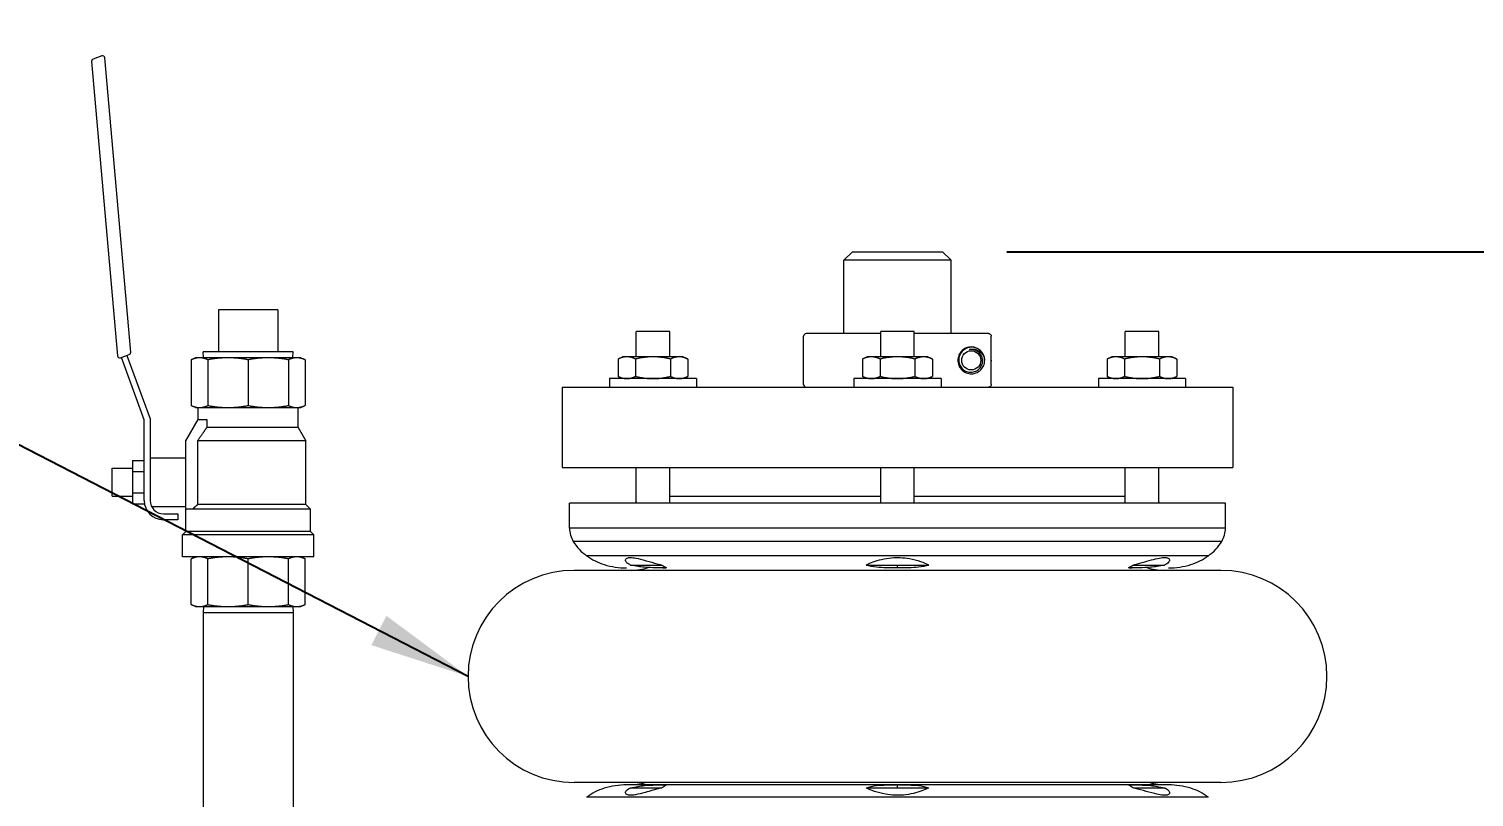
# Model space of a CAD drawing. Header units: inches. Extents: x 12 to 318, y 5 to 204.
# Drawn here: x 136.28 to 149.75, y 103.25 to 110.42 of the extents above; entities that cross this region are included whole.
import ezdxf

# ---------------------------------------------------------------- set-up
doc = ezdxf.new("R2010")
doc.units = ezdxf.units.IN
doc.header["$LTSCALE"] = 9.5
doc.header["$MEASUREMENT"] = 0
for name, color, linetype, lineweight in [('Dimension', 7, 'Continuous', 25), ('Symbol', 7, 'Continuous', 25), ('Symbol (ANSI)', 7, 'Continuous', 25), ('Visible', 7, 'Continuous', 18)]:
    doc.layers.add(name, color=color, linetype=linetype, lineweight=lineweight)
doc.styles.add('MEMCOR Medium', font='arial.ttf')
doc.styles.add('Standard D-E', font='arial.ttf')
doc.dimstyles.new('Default (ANSI)$7', dxfattribs={"dimscale": 9.5, "dimtxt": 0.15, "dimasz": 0.098425, "dimexe": 0.125, "dimexo": 0.0625, "dimgap": 0.031496, "dimtad": 0, "dimtih": 1, "dimtoh": 1, "dimdec": 4, "dimrnd": 1e-08, "dimzin": 3, "dimdsep": 46, "dimlunit": 5, "dimtxsty": 'MEMCOR Medium', "dimcen": 0.09, "dimdle": 0.393701, "dimclrd": 256, "dimclre": 256, "dimclrt": 256, "dimadec": 0, "dimazin": 1, "dimtfac": 0.8, "dimtofl": 0, "dimtmove": 0, "dimatfit": 3, "dimfxl": 1, "dimfrac": 1, "dimtolj": 1, "dimtzin": 4, "dimlwd": -1, "dimlwe": -1, "dimarcsym": 0})
doc.dimstyles.new('Default D-E$7', dxfattribs={"dimscale": 9.5, "dimtxt": 0.15, "dimasz": 0.098425, "dimexe": 0.125, "dimexo": 0.0625, "dimgap": 0.031496, "dimtad": 0, "dimtih": 1, "dimtoh": 1, "dimrnd": 1e-08, "dimzin": 4, "dimdsep": 46, "dimtxsty": 'Standard D-E', "dimcen": 0.09, "dimdle": 0.393701, "dimclrd": 256, "dimclre": 256, "dimclrt": 256, "dimadec": 0, "dimazin": 1, "dimtfac": 1, "dimtofl": 0, "dimtmove": 0, "dimatfit": 3, "dimfxl": 1, "dimtolj": 1, "dimtzin": 4, "dimlwd": -1, "dimlwe": -1, "dimarcsym": 0})
doc.dimstyles.new('in [mm] D-E NeptuneBenson', dxfattribs={"dimscale": 9.5, "dimtxt": 0.15, "dimasz": 0.098425, "dimexe": 0.125, "dimexo": 0.063, "dimgap": 0.031496, "dimtad": 0, "dimtih": 1, "dimtoh": 1, "dimdec": 4, "dimrnd": 1e-08, "dimzin": 3, "dimdsep": 46, "dimlunit": 5, "dimtxsty": 'Standard D-E', "dimcen": 0.09, "dimdle": 0.393701, "dimclrd": 256, "dimclre": 256, "dimclrt": 256, "dimadec": 1, "dimazin": 1, "dimtfac": 1, "dimtofl": 0, "dimtmove": 0, "dimatfit": 3, "dimfxl": 1, "dimfrac": 1, "dimtolj": 1, "dimtzin": 4, "dimlwd": -1, "dimlwe": -1, "dimarcsym": 0})

# ---------------------------------------------------------------- blocks, each defined once
blk = doc.blocks.new('*D27')
at = {"layer": 'Defpoints', "color": 0, "transparency": 16777216}
for p in [(144.797, 108.337), (183.91, 108.337), (159.202, 28.059)]:
    blk.add_point(p, dxfattribs=at)
at = {"layer": 'Dimension', "transparency": 16777216}
for p, q in [((145.396, 108.337), (185.098, 108.337)), ((183.91, 107.402), (183.91, 71.15)), ((183.91, 28.994), (183.91, 65.247)), ((159.801, 28.059), (185.098, 28.059))]:
    blk.add_line(p, q, dxfattribs=at)
for points in [[(183.754, 107.402), (184.066, 107.402), (183.91, 108.337)], [(183.754, 28.994), (184.066, 28.994), (183.91, 28.059)]]:
    blk.add_solid(points, dxfattribs=at)
at = {"layer": 'Dimension', "transparency": 16777216, "char_height": 1.425, "attachment_point": 5, "style": 'Standard D-E'}
for s, insert in [('\\A1; 80{\\H1x;\\S1#4;} in', (183.91, 69.938)), ('\\A1;[2039.1 mm]', (183.91, 66.986))]:
    blk.add_mtext(s, dxfattribs=dict(at, insert=insert))

msp = doc.modelspace()

# ---------------------------------------------------------------- linework, layer by layer
at = {"layer": 'Visible'}
for p, q in [((136.864444, 110.112514), (137.104733, 107.365998)), ((136.959986, 110.163758), (136.878103, 110.133955)), ((137.228217, 107.399441), (136.987928, 110.145957)), ((143.957257, 108.337365), (143.877257, 108.257365)), ((143.957257, 108.337365), (144.797257, 108.337365)), ((144.797257, 108.337365), (144.877257, 108.257365)), ((144.877257, 108.257365), (143.877257, 108.257365)), ((143.877257, 107.574365), (143.877257, 108.257365)), ((144.877257, 107.574365), (144.877257, 108.257365)), ((138.598989, 107.796286), (138.047808, 107.796286)), ((138.047808, 107.796286), (138.047808, 107.402585)), ((138.598989, 107.796286), (138.598989, 107.402585)), ((142.253695, 107.594365), (141.941195, 107.594365)), ((141.941195, 107.357365), (141.941195, 107.594365)), ((142.253695, 107.357365), (142.253695, 107.594365)), ((143.502257, 107.099365), (143.502257, 107.549365)), ((144.221007, 107.574365), (143.527257, 107.574365)), ((144.533507, 107.594365), (144.221007, 107.594365)), ((144.221007, 107.357365), (144.221007, 107.594365)), ((144.533507, 107.357365), (144.533507, 107.594365)), ((145.226851, 107.574365), (144.533507, 107.574365)), ((145.251863, 107.099365), (145.251863, 107.549365)), ((146.813319, 107.594365), (146.500819, 107.594365)), ((146.500819, 107.357365), (146.500819, 107.594365)), ((146.813319, 107.357365), (146.813319, 107.594365)), ((138.74205, 107.402585), (137.904747, 107.402585)), ((137.906438, 107.348475), (137.904747, 107.402585)), ((138.740359, 107.348475), (138.74205, 107.402585)), ((137.132674, 107.348197), (137.214558, 107.378)), ((137.354666, 106.769897), (137.142836, 107.351896)), ((137.193881, 107.370475), (137.408988, 106.779475)), ((137.833399, 107.348475), (137.793026, 107.329649)), ((137.793026, 107.329649), (137.793026, 106.903301)), ((137.870698, 107.348475), (137.833399, 107.348475)), ((138.135884, 107.348475), (137.870698, 107.348475)), ((137.948369, 107.329649), (137.948369, 106.903301)), ((138.510913, 107.348475), (138.135884, 107.348475)), ((138.323399, 107.329649), (138.323399, 106.903301)), ((138.7761, 107.348475), (138.510913, 107.348475)), ((138.698428, 107.329649), (138.698428, 106.903301)), ((138.813399, 107.348475), (138.7761, 107.348475)), ((138.813399, 107.348475), (138.853771, 107.329649)), ((138.853771, 107.329649), (138.853771, 106.903301)), ((141.815945, 107.357365), (141.772397, 107.337058)), ((141.772397, 107.337058), (141.772397, 107.174672)), ((141.853659, 107.357365), (141.815945, 107.357365)), ((142.097445, 107.357365), (141.853659, 107.357365)), ((141.934921, 107.337058), (141.934921, 107.174672)), ((142.341231, 107.357365), (142.097445, 107.357365)), ((142.259969, 107.337058), (142.259969, 107.174672)), ((142.378945, 107.357365), (142.341231, 107.357365)), ((142.378945, 107.357365), (142.422493, 107.337058)), ((142.422493, 107.337058), (142.422493, 107.174672)), ((144.095757, 107.357365), (144.052209, 107.337058)), ((144.052209, 107.337058), (144.052209, 107.174672)), ((144.133471, 107.357365), (144.095757, 107.357365)), ((144.377257, 107.357365), (144.133471, 107.357365)), ((144.214733, 107.337058), (144.214733, 107.174672)), ((144.621043, 107.357365), (144.377257, 107.357365)), ((144.539781, 107.337058), (144.539781, 107.174672)), ((144.658757, 107.357365), (144.621043, 107.357365)), ((144.658757, 107.357365), (144.702305, 107.337058)), ((144.702305, 107.337058), (144.702305, 107.174672)), ((146.375569, 107.357365), (146.33202, 107.337058)), ((146.33202, 107.337058), (146.33202, 107.174672)), ((146.413283, 107.357365), (146.375569, 107.357365)), ((146.657069, 107.357365), (146.413283, 107.357365)), ((146.494545, 107.337058), (146.494545, 107.174672)), ((146.900855, 107.357365), (146.657069, 107.357365)), ((146.819593, 107.337058), (146.819593, 107.174672)), ((146.938569, 107.357365), (146.900855, 107.357365)), ((146.938569, 107.357365), (146.982117, 107.337058)), ((146.982117, 107.337058), (146.982117, 107.174672)), ((142.503445, 107.154365), (141.691445, 107.154365)), ((141.691445, 107.154365), (141.691445, 107.074365)), ((141.815945, 107.154365), (141.772397, 107.174672)), ((142.378945, 107.154365), (142.422493, 107.174672)), ((142.503445, 107.154365), (142.503445, 107.074365)), ((144.783257, 107.154365), (143.971257, 107.154365)), ((143.971257, 107.154365), (143.971257, 107.074365)), ((144.095757, 107.154365), (144.052209, 107.174672)), ((144.658757, 107.154365), (144.702305, 107.174672)), ((144.783257, 107.154365), (144.783257, 107.074365)), ((147.063069, 107.154365), (146.251069, 107.154365)), ((146.251069, 107.154365), (146.251069, 107.074365)), ((146.375569, 107.154365), (146.33202, 107.174672)), ((146.938569, 107.154365), (146.982117, 107.174672)), ((147.063069, 107.154365), (147.063069, 107.074365)), ((141.252257, 107.074365), (147.502257, 107.074365)), ((141.252257, 107.074365), (141.252257, 106.324365)), ((147.502257, 107.074365), (147.502257, 106.324365)), ((137.833399, 106.884475), (137.793026, 106.903301)), ((137.833399, 106.884475), (137.870698, 106.884475)), ((137.857899, 106.774463), (137.857899, 106.884475)), ((137.870698, 106.884475), (138.135884, 106.884475)), ((138.135884, 106.884475), (138.510913, 106.884475)), ((138.510913, 106.884475), (138.7761, 106.884475)), ((138.7761, 106.884475), (138.813399, 106.884475)), ((138.788899, 106.698875), (138.788899, 106.884475)), ((138.813399, 106.884475), (138.853771, 106.903301)), ((137.354666, 106.017975), (137.354666, 106.769897)), ((137.408988, 106.779475), (137.408988, 106.188475)), ((137.741524, 106.572895), (137.857899, 106.774463)), ((137.857899, 106.774463), (137.937364, 106.774463)), ((137.937364, 106.774463), (137.937364, 106.698875)), ((138.788899, 106.698875), (137.937364, 106.698875)), ((138.788899, 106.698875), (138.861633, 106.572895)), ((137.741524, 105.935544), (137.741524, 106.572895)), ((137.852199, 106.572895), (137.852199, 105.979185)), ((138.861633, 106.572895), (137.852199, 106.572895)), ((138.861633, 105.979185), (138.861633, 106.572895)), ((137.055899, 106.057975), (137.055899, 106.318975)), ((137.055899, 106.318975), (137.246024, 106.318975)), ((137.246024, 106.389393), (137.354666, 106.389393)), ((137.246024, 106.389393), (137.246024, 106.288934)), ((137.408988, 106.414675), (137.741524, 106.414675)), ((141.252257, 106.324365), (147.502257, 106.324365)), ((141.941195, 105.991918), (141.941195, 106.324365)), ((142.253695, 105.991918), (142.253695, 106.324365)), ((144.221007, 105.991918), (144.221007, 106.324365)), ((144.533507, 105.991918), (144.533507, 106.324365)), ((146.500819, 105.991918), (146.500819, 106.324365)), ((146.813319, 105.991918), (146.813319, 106.324365)), ((137.246024, 106.288934), (137.354666, 106.288934)), ((137.246024, 106.288934), (137.246024, 106.088016)), ((137.408988, 106.188475), (137.408988, 106.017975)), ((137.055899, 106.057975), (137.246024, 106.057975)), ((137.246024, 106.088016), (137.354666, 106.088016)), ((137.246024, 106.088016), (137.246024, 105.987557)), ((144.221007, 106.053746), (142.253695, 106.053746)), ((146.500819, 106.053746), (144.533507, 106.053746)), ((137.246024, 105.987557), (137.357265, 105.987557)), ((137.422084, 105.962275), (137.741524, 105.962275)), ((137.802908, 105.935544), (137.741524, 105.935544)), ((137.741524, 105.729322), (137.741524, 105.935544)), ((138.905274, 105.935544), (137.802908, 105.935544)), ((138.861633, 105.979185), (137.852199, 105.979185)), ((138.861633, 105.979185), (138.905274, 105.935544)), ((138.905274, 105.729322), (138.905274, 105.935544)), ((147.436165, 105.991918), (141.318348, 105.991918)), ((141.318348, 105.76122), (141.318348, 105.991918)), ((147.436165, 105.76122), (147.436165, 105.991918)), ((137.533988, 105.892975), (137.666524, 105.892975)), ((137.666524, 105.838654), (137.533988, 105.838654)), ((137.666524, 105.892975), (137.666524, 105.838654)), ((137.741524, 105.729322), (137.710899, 105.698697)), ((138.935899, 105.698697), (137.710899, 105.698697)), ((137.710899, 105.492475), (137.710899, 105.698697)), ((138.905274, 105.729322), (137.741524, 105.729322)), ((138.905274, 105.729322), (138.935899, 105.698697)), ((138.935899, 105.492475), (138.935899, 105.698697)), ((147.436165, 105.76122), (141.318348, 105.76122)), ((147.399501, 105.634846), (141.355012, 105.634846)), ((147.275238, 105.502768), (141.479276, 105.502768)), ((138.935899, 105.492475), (137.710899, 105.492475)), ((137.833399, 105.492475), (137.793026, 105.473649)), ((137.793026, 105.047301), (137.793026, 105.473649)), ((137.948369, 105.047301), (137.948369, 105.473649)), ((138.323399, 105.047301), (138.323399, 105.473649)), ((138.698428, 105.047301), (138.698428, 105.473649)), ((138.813399, 105.492475), (138.853771, 105.473649)), ((138.853771, 105.047301), (138.853771, 105.473649)), ((147.391969, 105.366438), (141.362545, 105.366438)), ((141.889522, 105.416159), (142.181614, 105.416159)), ((144.085165, 105.416159), (144.377257, 105.416159)), ((144.377257, 105.389418), (144.377257, 105.416159)), ((144.377257, 105.416159), (144.669348, 105.416159)), ((146.5729, 105.416159), (146.864992, 105.416159)), ((137.833399, 105.028475), (137.793026, 105.047301)), ((137.833399, 105.028475), (137.870698, 105.028475)), ((137.870698, 105.028475), (138.135884, 105.028475)), ((137.906438, 105.028475), (137.904747, 104.974365)), ((137.904747, 104.974365), (138.74205, 104.974365)), ((137.904747, 104.974365), (137.904747, 102.073577)), ((138.135884, 105.028475), (138.510913, 105.028475)), ((138.510913, 105.028475), (138.7761, 105.028475)), ((138.740359, 105.028475), (138.74205, 104.974365)), ((138.74205, 104.974365), (138.74205, 102.073577)), ((138.7761, 105.028475), (138.813399, 105.028475)), ((138.813399, 105.028475), (138.853771, 105.047301)), ((147.391969, 103.388412), (141.362545, 103.388412)), ((146.903865, 103.365432), (141.850648, 103.365432)), ((144.377257, 103.338692), (144.377257, 103.365432)), ((147.275238, 103.252082), (141.479276, 103.252082)), ((141.889522, 103.338692), (142.181614, 103.338692)), ((144.085165, 103.338692), (144.377257, 103.338692)), ((144.377257, 103.338692), (144.669348, 103.338692)), ((146.5729, 103.338692), (146.864992, 103.338692))]:
    msp.add_line(p, q, dxfattribs=at)
msp.add_circle((145.064757, 107.324365), 0.089286, dxfattribs=at)
for centre, radius, start, end in [((136.885244, 110.114334), 0.02088, 110, 185), ((136.967127, 110.144137), 0.02088, 5, 110), ((143.527257, 107.549365), 0.025, 90, 180), ((137.207416, 107.397621), 0.02088, 290, 5), ((145.064757, 107.324365), 0.101803, 54.0524657, 99.0524657), ((137.125533, 107.367818), 0.02088, 185, 290), ((145.064757, 107.324365), 0.1875, 356.2857409, 3.7142591), ((143.527257, 107.099365), 0.025, 180, 270), ((137.533988, 106.017975), 0.179321, 180, 270), ((137.533988, 106.017975), 0.125, 180, 270), ((142.057017, 105.933514), 0.1375, 147.3883319, 154.8645187), ((146.697497, 105.933514), 0.1375, 25.1354813, 32.6116681), ((141.606861, 105.776418), 0.288913, 183.0153263, 209.3417204), ((141.733235, 105.866196), 0.443368, 211.4531967, 235.0546592), ((147.021279, 105.866196), 0.443368, 304.9453408, 328.5468033), ((147.147652, 105.776418), 0.288913, 330.6582796, 356.9846737), ((141.802173, 105.940973), 0.544322, 233.6149039, 253.0268519), ((146.952341, 105.940973), 0.544322, 286.9731481, 306.3850961), ((141.362545, 104.377425), 0.989013, 90, 270), ((141.850648, 106.099796), 0.710378, 253.0268519, 270), ((141.893772, 105.869551), 0.503113, 270, 288.5120047), ((146.860741, 105.869551), 0.503113, 251.4879953, 270), ((146.903865, 106.099796), 0.710378, 270, 286.9731481), ((147.391969, 104.377425), 0.989013, 270, 90), ((141.850648, 102.655054), 0.710378, 90, 106.9731481), ((141.893772, 102.885299), 0.503113, 72.6161322, 90), ((146.860741, 102.885299), 0.503113, 90, 107.3838678), ((146.903865, 102.655054), 0.710378, 73.0268519, 90), ((141.802173, 102.813877), 0.544322, 106.9731481, 126.3850961), ((146.952341, 102.813877), 0.544322, 53.6149039, 73.0268519)]:
    msp.add_arc(centre, radius, start, end, dxfattribs=at)
for centre, major_axis, start_param, end_param in [((142.18915, 106.099796), (0, -0.710378), 0, 0.053265879), ((146.565364, 106.099796), (0, -0.710378), 6.229919428, 6.283185307), ((142.18915, 102.655054), (0, 0.710378), 6.229919428, 6.283185307), ((146.565364, 102.655054), (0, 0.710378), 0, 0.053265879)]:
    msp.add_ellipse(centre, major_axis=major_axis, ratio=0.866025404, start_param=start_param, end_param=end_param, dxfattribs=at)
for points, knots in [([(145.226851, 107.574365), (145.229939, 107.574365), (145.233572, 107.573642), (145.239276, 107.57128), (145.242356, 107.569223), (145.246721, 107.564859), (145.248779, 107.561781), (145.251141, 107.55608), (145.251863, 107.55245), (145.251863, 107.549365)], [0.28219129732, 0.28219129732, 0.28219129732, 0.28219129732, 0.30571622521, 0.30571622521, 0.32923522445, 0.32923522445, 0.35274747466, 0.35274747466, 0.37625431476, 0.37625431476, 0.37625431476, 0.37625431476]), ([(145.064757, 107.199365), (145.050097, 107.199365), (145.033302, 107.20206), (145.000131, 107.215869), (144.983784, 107.227003), (144.961924, 107.252115), (144.953833, 107.264742), (144.942729, 107.293249), (144.939757, 107.309141), (144.939757, 107.339588), (144.942729, 107.35548), (144.953833, 107.383988), (144.961924, 107.396614), (144.983784, 107.421727), (145.000131, 107.43286), (145.033302, 107.446669), (145.050097, 107.449365), (145.083807, 107.449365), (145.102991, 107.444878), (145.137043, 107.428095), (145.151947, 107.415972), (145.171719, 107.390371), (145.180054, 107.375746), (145.18627, 107.3541), (145.187549, 107.348515), (145.189299, 107.33663), (145.189757, 107.330313), (145.189757, 107.324365), (145.189757, 107.318417), (145.189299, 107.312099), (145.187549, 107.300214), (145.18627, 107.294629), (145.180054, 107.272983), (145.171719, 107.258359), (145.151947, 107.232758), (145.137043, 107.220634), (145.102991, 107.203851), (145.083807, 107.199365), (145.064757, 107.199365)], [-1.906817823, -1.906817823, -1.906817823, -1.906817823, -1.726235222, -1.726235222, -1.545652621, -1.545652621, -1.429649102, -1.429649102, -1.313645583, -1.313645583, -1.197642064, -1.197642064, -1.081638545, -1.081638545, -0.901055944, -0.901055944, -0.720473343, -0.720473343, -0.485810092, -0.485810092, -0.251146841, -0.251146841, -0.090645497, -0.090645497, -0.045322749, -0.045322749, 0, 0, 0, 0.045322749, 0.045322749, 0.090645497, 0.090645497, 0.251146841, 0.251146841, 0.485810092, 0.485810092, 0.720473343, 0.720473343, 0.720473343, 0.720473343]), ([(145.153145, 107.412753), (145.141621, 107.423664), (145.130533, 107.430096), (145.11149, 107.439385), (145.099894, 107.443062), (145.073442, 107.447344), (145.056936, 107.447368), (145.024513, 107.439501), (145.010214, 107.432922), (144.985953, 107.415439), (144.974519, 107.404074), (144.957522, 107.376229), (144.95218, 107.361809), (144.947492, 107.333029), (144.947418, 107.317293), (144.954893, 107.286301), (144.961153, 107.272653), (144.977741, 107.249583), (144.988526, 107.238659), (145.014946, 107.222481), (145.028515, 107.217403), (145.0556, 107.212843), (145.070517, 107.21265), (145.099886, 107.219513), (145.112757, 107.225271), (145.134652, 107.240628), (145.145146, 107.250707), (145.16082, 107.275552), (145.165804, 107.288326), (145.1705, 107.313941), (145.17089, 107.328118), (145.164793, 107.356032), (145.159538, 107.368275), (145.145545, 107.388913), (145.136502, 107.398721), (145.12452, 107.40678)], [0.000001, 0.000001, 0.000001, 0.000001, 0.120976812, 0.120976812, 0.282051557, 0.282051557, 0.477684018, 0.477684018, 0.649389978, 0.649389978, 0.806947721, 0.806947721, 0.945007302, 0.945007302, 1.071183258, 1.071183258, 1.181556661, 1.181556661, 1.282008215, 1.282008215, 1.368760187, 1.368760187, 1.447977532, 1.447977532, 1.516360746, 1.516360746, 1.578859406, 1.578859406, 1.632656719, 1.632656719, 1.68195723, 1.68195723, 1.724319501, 1.724319501, 1.761952552, 1.761952552, 1.761952552, 1.761952552]), ([(145.048739, 107.4249), (145.053754, 107.426391), (145.062104, 107.428444), (145.081319, 107.429307), (145.089553, 107.428739), (145.110935, 107.424788), (145.123653, 107.419864), (145.14898, 107.404132), (145.159465, 107.393319), (145.173103, 107.374926), (145.178147, 107.365865), (145.18748, 107.34236), (145.189121, 107.330597), (145.189757, 107.324365)], [0, 0, 0, 0, 0.0402069588, 0.0402069588, 0.0702714457, 0.0702714457, 0.1196649689, 0.1196649689, 0.1790992335, 0.1790992335, 0.2279171362, 0.2279171362, 0.2986227088, 0.2986227088, 0.2986227088, 0.2986227088]), ([(145.251863, 107.099365), (145.251863, 107.09628), (145.251141, 107.092649), (145.248779, 107.086949), (145.246721, 107.08387), (145.242356, 107.079506), (145.239276, 107.077449), (145.233572, 107.075087), (145.229939, 107.074365), (145.226851, 107.074365)], [0, 0, 0, 0, 0.0235068401, 0.0235068401, 0.04701909031, 0.04701909031, 0.07053808955, 0.07053808955, 0.09406301744, 0.09406301744, 0.09406301744, 0.09406301744]), ([(141.880282, 105.420361), (141.868346, 105.42618), (141.859252, 105.43257), (141.845937, 105.445849), (141.842144, 105.452757), (141.840051, 105.468424), (141.845445, 105.47637), (141.866424, 105.484798), (141.879564, 105.486428), (141.913805, 105.484912), (141.934905, 105.481538), (141.989306, 105.469354), (142.024011, 105.459441), (142.09414, 105.439274), (142.129198, 105.429164), (142.164487, 105.420361)], [-1.751957248, -1.751957248, -1.751957248, -1.751957248, -1.569152472, -1.569152472, -1.371506474, -1.371506474, -1.074775693, -1.074775693, -0.838721318, -0.838721318, -0.590919966, -0.590919966, -0.277463852, -0.277463852, -0.000296534, -0.000296534, -0.000296534, -0.000296534]), ([(142.18915, 105.389418), (142.188629, 105.389418), (142.188102, 105.389418), (142.185783, 105.389418), (142.18393, 105.389418), (142.174746, 105.389419), (142.166577, 105.389419), (142.145818, 105.38949), (142.132814, 105.389583), (142.088631, 105.390421), (142.054164, 105.391878), (141.979574, 105.398939), (141.935891, 105.405241), (141.889522, 105.416159)], [-0.0079434248, -0.0079434248, -0.0079434248, -0.0079434248, 0, 0, 0.0265597837, 0.0265597837, 0.1269325247, 0.1269325247, 0.2580403137, 0.2580403137, 0.5438411075, 0.5438411075, 0.8658061775, 0.8658061775, 0.8658061775, 0.8658061775]), ([(142.181614, 105.416159), (142.196745, 105.405241), (142.208487, 105.398939), (142.221412, 105.391878), (142.224125, 105.390421), (142.218326, 105.389583), (142.215086, 105.38949), (142.20627, 105.389419), (142.201463, 105.389419), (142.194023, 105.389418), (142.192394, 105.389418), (142.190185, 105.389418), (142.189671, 105.389418), (142.18915, 105.389418)], [0, 0, 0, 0, 0.369847559, 0.369847559, 0.698152508, 0.698152508, 0.848758584, 0.848758584, 0.964058711, 0.964058711, 0.994568452, 0.994568452, 1.00369322, 1.00369322, 1.00369322, 1.00369322]), ([(144.377257, 105.389418), (144.376214, 105.389418), (144.375173, 105.389418), (144.370646, 105.389418), (144.367164, 105.389418), (144.35054, 105.389419), (144.337564, 105.389419), (144.307988, 105.38949), (144.291745, 105.389583), (144.241764, 105.390421), (144.210009, 105.391878), (144.148344, 105.398939), (144.116404, 105.405241), (144.085165, 105.416159)], [-0.0079434248, -0.0079434248, -0.0079434248, -0.0079434248, 0, 0, 0.0265597821, 0.0265597821, 0.1269325218, 0.1269325218, 0.2580403084, 0.2580403084, 0.5438410935, 0.5438410935, 0.8658061665, 0.8658061665, 0.8658061665, 0.8658061665]), ([(144.093052, 105.420361), (144.108264, 105.428133), (144.12836, 105.436924), (144.174651, 105.453738), (144.200888, 105.461804), (144.258407, 105.4753), (144.28977, 105.480602), (144.348567, 105.485759), (144.375286, 105.486429), (144.431332, 105.48422), (144.46016, 105.480988), (144.525976, 105.46944), (144.561453, 105.459725), (144.619966, 105.439608), (144.643947, 105.429309), (144.661461, 105.420361)], [-1.7515344, -1.7515344, -1.7515344, -1.7515344, -1.507264199, -1.507264199, -1.265612948, -1.265612948, -1.016038721, -1.016038721, -0.813659189, -0.813659189, -0.590671631, -0.590671631, -0.282031987, -0.282031987, -0.000296534, -0.000296534, -0.000296534, -0.000296534]), ([(144.669348, 105.416159), (144.63811, 105.405241), (144.60617, 105.398939), (144.544505, 105.391878), (144.51275, 105.390421), (144.462768, 105.389583), (144.446525, 105.38949), (144.41695, 105.389419), (144.403974, 105.389419), (144.387349, 105.389418), (144.383868, 105.389418), (144.37934, 105.389418), (144.378299, 105.389418), (144.377257, 105.389418)], [0, 0, 0, 0, 0.369847559, 0.369847559, 0.698152508, 0.698152508, 0.848758584, 0.848758584, 0.964058711, 0.964058711, 0.994568453, 0.994568453, 1.00369322, 1.00369322, 1.00369322, 1.00369322]), ([(146.565364, 105.389418), (146.564843, 105.389418), (146.564328, 105.389418), (146.562119, 105.389418), (146.560491, 105.389418), (146.55305, 105.389419), (146.548243, 105.389419), (146.539427, 105.38949), (146.536188, 105.389583), (146.530389, 105.390421), (146.533102, 105.391878), (146.546027, 105.398939), (146.557769, 105.405241), (146.5729, 105.416159)], [-0.0079434248, -0.0079434248, -0.0079434248, -0.0079434248, 0, 0, 0.0265597837, 0.0265597837, 0.1269325245, 0.1269325245, 0.2580403133, 0.2580403133, 0.5438411067, 0.5438411067, 0.8658061763, 0.8658061763, 0.8658061763, 0.8658061763]), ([(146.864992, 105.416159), (146.818622, 105.405241), (146.77494, 105.398939), (146.70035, 105.391878), (146.665882, 105.390421), (146.621699, 105.389583), (146.608696, 105.38949), (146.587936, 105.389419), (146.579767, 105.389419), (146.570584, 105.389418), (146.56873, 105.389418), (146.566412, 105.389418), (146.565885, 105.389418), (146.565364, 105.389418)], [0, 0, 0, 0, 0.369847565, 0.369847565, 0.698152511, 0.698152511, 0.848758587, 0.848758587, 0.964058713, 0.964058713, 0.994568454, 0.994568454, 1.003693221, 1.003693221, 1.003693221, 1.003693221]), ([(146.590027, 105.420361), (146.621182, 105.428133), (146.652157, 105.436924), (146.710707, 105.453738), (146.738465, 105.461804), (146.790289, 105.4753), (146.814159, 105.480602), (146.851464, 105.485759), (146.865812, 105.486429), (146.89049, 105.48422), (146.900046, 105.480988), (146.914324, 105.46944), (146.915691, 105.459725), (146.904238, 105.439608), (146.892588, 105.429309), (146.874231, 105.420361)], [-1.7515344, -1.7515344, -1.7515344, -1.7515344, -1.507264199, -1.507264199, -1.265612948, -1.265612948, -1.016038721, -1.016038721, -0.813659189, -0.813659189, -0.590671631, -0.590671631, -0.282031987, -0.282031987, -0.000296534, -0.000296534, -0.000296534, -0.000296534]), ([(141.889522, 103.338692), (141.935891, 103.349609), (141.979573, 103.355912), (142.054164, 103.362972), (142.088631, 103.36443), (142.132814, 103.365268), (142.145818, 103.365361), (142.166577, 103.365431), (142.174746, 103.365431), (142.18393, 103.365432), (142.185783, 103.365432), (142.188102, 103.365432), (142.188629, 103.365432), (142.18915, 103.365432)], [0, 0, 0, 0, 0.369847229, 0.369847229, 0.698152371, 0.698152371, 0.848758466, 0.848758466, 0.964058719, 0.964058719, 0.994569246, 0.994569246, 1.003693435, 1.003693435, 1.003693435, 1.003693435]), ([(142.18915, 103.365432), (142.189671, 103.365432), (142.190185, 103.365432), (142.192394, 103.365432), (142.194023, 103.365432), (142.201463, 103.365431), (142.20627, 103.365431), (142.215086, 103.365361), (142.218326, 103.365268), (142.224125, 103.36443), (142.221412, 103.362972), (142.208487, 103.355912), (142.196745, 103.349609), (142.181614, 103.338692)], [-0.007942405, -0.007942405, -0.007942405, -0.007942405, 0, 0, 0.0265587399, 0.0265587399, 0.1269250639, 0.1269250639, 0.2580243439, 0.2580243439, 0.5438067201, 0.5438067201, 0.865750566, 0.865750566, 0.865750566, 0.865750566]), ([(144.085165, 103.338692), (144.116404, 103.349609), (144.148343, 103.355912), (144.210009, 103.362972), (144.241763, 103.36443), (144.291745, 103.365268), (144.307988, 103.365361), (144.337564, 103.365431), (144.35054, 103.365431), (144.367164, 103.365432), (144.370646, 103.365432), (144.375173, 103.365432), (144.376215, 103.365432), (144.377257, 103.365432)], [0, 0, 0, 0, 0.369847225, 0.369847225, 0.698152369, 0.698152369, 0.848758464, 0.848758464, 0.964058717, 0.964058717, 0.994569245, 0.994569245, 1.003693434, 1.003693434, 1.003693434, 1.003693434]), ([(144.377257, 103.365432), (144.378299, 103.365432), (144.379341, 103.365432), (144.383868, 103.365432), (144.387349, 103.365432), (144.403974, 103.365431), (144.41695, 103.365431), (144.446525, 103.365361), (144.462768, 103.365268), (144.51275, 103.36443), (144.544505, 103.362972), (144.60617, 103.355912), (144.63811, 103.349609), (144.669348, 103.338692)], [-0.007942405, -0.007942405, -0.007942405, -0.007942405, 0, 0, 0.0265587398, 0.0265587398, 0.1269250631, 0.1269250631, 0.2580243421, 0.2580243421, 0.5438067163, 0.5438067163, 0.8657505599, 0.8657505599, 0.8657505599, 0.8657505599]), ([(146.5729, 103.338692), (146.557769, 103.349609), (146.546027, 103.355912), (146.533102, 103.362972), (146.530389, 103.36443), (146.536188, 103.365268), (146.539427, 103.365361), (146.548243, 103.365431), (146.55305, 103.365431), (146.560491, 103.365432), (146.562119, 103.365432), (146.564328, 103.365432), (146.564843, 103.365432), (146.565364, 103.365432)], [0, 0, 0, 0, 0.369847229, 0.369847229, 0.698152371, 0.698152371, 0.848758466, 0.848758466, 0.964058719, 0.964058719, 0.994569246, 0.994569246, 1.003693435, 1.003693435, 1.003693435, 1.003693435]), ([(146.565364, 103.365432), (146.565885, 103.365432), (146.566412, 103.365432), (146.56873, 103.365432), (146.570584, 103.365432), (146.579767, 103.365431), (146.587936, 103.365431), (146.608696, 103.365361), (146.621699, 103.365268), (146.665882, 103.36443), (146.70035, 103.362972), (146.77494, 103.355912), (146.818622, 103.349609), (146.864992, 103.338692)], [-0.007942405, -0.007942405, -0.007942405, -0.007942405, 0, 0, 0.0265587405, 0.0265587405, 0.126925064, 0.126925064, 0.2580243437, 0.2580243437, 0.5438067207, 0.5438067207, 0.8657505618, 0.8657505618, 0.8657505618, 0.8657505618]), ([(142.164487, 103.334489), (142.141162, 103.328671), (142.117937, 103.32228), (142.071083, 103.309002), (142.047487, 103.302094), (141.991719, 103.286426), (141.961052, 103.278481), (141.913804, 103.270052), (141.895877, 103.268422), (141.866218, 103.269938), (141.855159, 103.273312), (141.840067, 103.285496), (141.838778, 103.295409), (141.850656, 103.315576), (141.862223, 103.325686), (141.880282, 103.334489)], [-1.751957248, -1.751957248, -1.751957248, -1.751957248, -1.569152472, -1.569152472, -1.371506474, -1.371506474, -1.074775693, -1.074775693, -0.838721318, -0.838721318, -0.590919966, -0.590919966, -0.277463852, -0.277463852, -0.000296534, -0.000296534, -0.000296534, -0.000296534]), ([(144.661461, 103.334489), (144.64625, 103.326717), (144.626154, 103.317926), (144.579863, 103.301112), (144.553626, 103.293046), (144.496106, 103.279551), (144.464743, 103.274248), (144.405947, 103.269091), (144.379227, 103.268421), (144.323182, 103.270631), (144.294354, 103.273862), (144.228538, 103.28541), (144.19306, 103.295125), (144.134548, 103.315242), (144.110566, 103.325541), (144.093052, 103.334489)], [-1.751534401, -1.751534401, -1.751534401, -1.751534401, -1.507264199, -1.507264199, -1.265612948, -1.265612948, -1.016038721, -1.016038721, -0.813659189, -0.813659189, -0.590671631, -0.590671631, -0.282031987, -0.282031987, -0.000296534, -0.000296534, -0.000296534, -0.000296534]), ([(146.874231, 103.334489), (146.890175, 103.326717), (146.901054, 103.317926), (146.913313, 103.301112), (146.914834, 103.293046), (146.909138, 103.279551), (146.901645, 103.274248), (146.880154, 103.269091), (146.867782, 103.268421), (146.836415, 103.270631), (146.817144, 103.273862), (146.765606, 103.28541), (146.731495, 103.295125), (146.661529, 103.315242), (146.625898, 103.325541), (146.590027, 103.334489)], [-1.751534401, -1.751534401, -1.751534401, -1.751534401, -1.507264199, -1.507264199, -1.265612948, -1.265612948, -1.016038721, -1.016038721, -0.813659189, -0.813659189, -0.590671631, -0.590671631, -0.282031987, -0.282031987, -0.000296534, -0.000296534, -0.000296534, -0.000296534])]:
    msp.add_open_spline(points, degree=3, knots=knots, dxfattribs=at)
for points, weights in [([(137.870698, 107.348475), (137.833399, 107.348475), (137.793026, 107.329649)], [1, 1.0562990584, 1.07162109099]), ([(137.948369, 107.329649), (137.907997, 107.348475), (137.870698, 107.348475)], [1.07162109099, 1.0562990584, 1]), ([(138.135884, 107.348475), (138.045836, 107.348475), (137.948369, 107.329649)], [1, 1.0562990584, 1.07162109099]), ([(138.323399, 107.329649), (138.225931, 107.348475), (138.135884, 107.348475)], [1.07162109099, 1.0562990584, 1]), ([(138.510913, 107.348475), (138.420866, 107.348475), (138.323399, 107.329649)], [1, 1.0562990584, 1.07162109099]), ([(138.698428, 107.329649), (138.600961, 107.348475), (138.510913, 107.348475)], [1.07162109099, 1.0562990584, 1]), ([(138.7761, 107.348475), (138.7388, 107.348475), (138.698428, 107.329649)], [1, 1.0562990584, 1.07162109099]), ([(138.853771, 107.329649), (138.813399, 107.348475), (138.7761, 107.348475)], [1.07162109099, 1.0562990584, 1]), ([(141.853659, 107.357365), (141.815945, 107.357365), (141.772397, 107.337058)], [1, 1.0379548493, 1]), ([(141.934921, 107.337058), (141.891373, 107.357365), (141.853659, 107.357365)], [1, 1.0379548493, 1]), ([(142.097445, 107.357365), (142.022017, 107.357365), (141.934921, 107.337058)], [1, 1.0379548493, 1]), ([(142.259969, 107.337058), (142.172873, 107.357365), (142.097445, 107.357365)], [1, 1.0379548493, 1]), ([(142.341231, 107.357365), (142.303517, 107.357365), (142.259969, 107.337058)], [1, 1.0379548493, 1]), ([(142.422493, 107.337058), (142.378945, 107.357365), (142.341231, 107.357365)], [1, 1.0379548493, 1]), ([(144.133471, 107.357365), (144.095757, 107.357365), (144.052209, 107.337058)], [1, 1.0379548493, 1]), ([(144.214733, 107.337058), (144.171185, 107.357365), (144.133471, 107.357365)], [1, 1.0379548493, 1]), ([(144.377257, 107.357365), (144.301829, 107.357365), (144.214733, 107.337058)], [1, 1.0379548493, 1]), ([(144.539781, 107.337058), (144.452685, 107.357365), (144.377257, 107.357365)], [1, 1.0379548493, 1]), ([(144.621043, 107.357365), (144.583329, 107.357365), (144.539781, 107.337058)], [1, 1.0379548493, 1]), ([(144.702305, 107.337058), (144.658757, 107.357365), (144.621043, 107.357365)], [1, 1.0379548493, 1]), ([(146.413283, 107.357365), (146.375569, 107.357365), (146.33202, 107.337058)], [1, 1.0379548493, 1]), ([(146.494545, 107.337058), (146.450996, 107.357365), (146.413283, 107.357365)], [1, 1.0379548493, 1]), ([(146.657069, 107.357365), (146.581641, 107.357365), (146.494545, 107.337058)], [1, 1.0379548493, 1]), ([(146.819593, 107.337058), (146.732496, 107.357365), (146.657069, 107.357365)], [1, 1.0379548493, 1]), ([(146.900855, 107.357365), (146.863141, 107.357365), (146.819593, 107.337058)], [1, 1.0379548493, 1]), ([(146.982117, 107.337058), (146.938569, 107.357365), (146.900855, 107.357365)], [1, 1.0379548493, 1]), ([(141.772397, 107.174672), (141.815945, 107.154365), (141.853659, 107.154365)], [1, 1.0379548493, 1]), ([(141.853659, 107.154365), (141.891373, 107.154365), (141.934921, 107.174672)], [1, 1.0379548493, 1]), ([(141.934921, 107.174672), (142.022017, 107.154365), (142.097445, 107.154365)], [1, 1.0379548493, 1]), ([(142.097445, 107.154365), (142.172873, 107.154365), (142.259969, 107.174672)], [1, 1.0379548493, 1]), ([(142.259969, 107.174672), (142.303517, 107.154365), (142.341231, 107.154365)], [1, 1.0379548493, 1]), ([(142.341231, 107.154365), (142.378945, 107.154365), (142.422493, 107.174672)], [1, 1.0379548493, 1]), ([(144.052209, 107.174672), (144.095757, 107.154365), (144.133471, 107.154365)], [1, 1.0379548493, 1]), ([(144.133471, 107.154365), (144.171185, 107.154365), (144.214733, 107.174672)], [1, 1.0379548493, 1]), ([(144.214733, 107.174672), (144.301829, 107.154365), (144.377257, 107.154365)], [1, 1.0379548493, 1]), ([(144.377257, 107.154365), (144.452685, 107.154365), (144.539781, 107.174672)], [1, 1.0379548493, 1]), ([(144.539781, 107.174672), (144.583329, 107.154365), (144.621043, 107.154365)], [1, 1.0379548493, 1]), ([(144.621043, 107.154365), (144.658757, 107.154365), (144.702305, 107.174672)], [1, 1.0379548493, 1]), ([(146.33202, 107.174672), (146.375569, 107.154365), (146.413283, 107.154365)], [1, 1.0379548493, 1]), ([(146.413283, 107.154365), (146.450996, 107.154365), (146.494545, 107.174672)], [1, 1.0379548493, 1]), ([(146.494545, 107.174672), (146.581641, 107.154365), (146.657069, 107.154365)], [1, 1.0379548493, 1]), ([(146.657069, 107.154365), (146.732496, 107.154365), (146.819593, 107.174672)], [1, 1.0379548493, 1]), ([(146.819593, 107.174672), (146.863141, 107.154365), (146.900855, 107.154365)], [1, 1.0379548493, 1]), ([(146.900855, 107.154365), (146.938569, 107.154365), (146.982117, 107.174672)], [1, 1.0379548493, 1]), ([(137.793026, 106.903301), (137.833399, 106.884475), (137.870698, 106.884475)], [1.07162109099, 1.0562990584, 1]), ([(137.870698, 106.884475), (137.907997, 106.884475), (137.948369, 106.903301)], [1, 1.0562990584, 1.07162109099]), ([(137.948369, 106.903301), (138.045836, 106.884475), (138.135884, 106.884475)], [1.07162109099, 1.0562990584, 1]), ([(138.135884, 106.884475), (138.225931, 106.884475), (138.323399, 106.903301)], [1, 1.0562990584, 1.07162109099]), ([(138.323399, 106.903301), (138.420866, 106.884475), (138.510913, 106.884475)], [1.07162109099, 1.0562990584, 1]), ([(138.510913, 106.884475), (138.600961, 106.884475), (138.698428, 106.903301)], [1, 1.0562990584, 1.07162109099]), ([(138.698428, 106.903301), (138.7388, 106.884475), (138.7761, 106.884475)], [1.07162109099, 1.0562990584, 1]), ([(138.7761, 106.884475), (138.813399, 106.884475), (138.853771, 106.903301)], [1, 1.0562990584, 1.07162109099]), ([(137.937364, 106.698875), (137.897867, 106.642143), (137.852199, 106.572895)], [1, 1.00361912604, 1]), ([(137.852199, 105.979185), (137.828514, 105.958449), (137.802908, 105.935544)], [1.00000480453, 1.0009720909, 1]), ([(137.870698, 105.492475), (137.833399, 105.492475), (137.793026, 105.473649)], [1, 1.04927042368, 1.05740736242]), ([(137.948369, 105.473649), (137.907997, 105.492475), (137.870698, 105.492475)], [1.05740736242, 1.04927042368, 1]), ([(138.135884, 105.492475), (138.045836, 105.492475), (137.948369, 105.473649)], [1, 1.04927042368, 1.05740736242]), ([(138.323399, 105.473649), (138.225931, 105.492475), (138.135884, 105.492475)], [1.05740736242, 1.04927042368, 1]), ([(138.510913, 105.492475), (138.420866, 105.492475), (138.323399, 105.473649)], [1, 1.04927042368, 1.05740736242]), ([(138.698428, 105.473649), (138.600961, 105.492475), (138.510913, 105.492475)], [1.05740736242, 1.04927042368, 1]), ([(138.7761, 105.492475), (138.7388, 105.492475), (138.698428, 105.473649)], [1, 1.04927042368, 1.05740736242]), ([(138.853771, 105.473649), (138.813399, 105.492475), (138.7761, 105.492475)], [1.05740736242, 1.04927042368, 1]), ([(137.793026, 105.047301), (137.833399, 105.028475), (137.870698, 105.028475)], [1.05740736242, 1.04927042368, 1]), ([(137.870698, 105.028475), (137.907997, 105.028475), (137.948369, 105.047301)], [1, 1.04927042368, 1.05740736242]), ([(137.948369, 105.047301), (138.045836, 105.028475), (138.135884, 105.028475)], [1.05740736242, 1.04927042368, 1]), ([(138.135884, 105.028475), (138.225931, 105.028475), (138.323399, 105.047301)], [1, 1.04927042368, 1.05740736242]), ([(138.323399, 105.047301), (138.420866, 105.028475), (138.510913, 105.028475)], [1.05740736242, 1.04927042368, 1]), ([(138.510913, 105.028475), (138.600961, 105.028475), (138.698428, 105.047301)], [1, 1.04927042368, 1.05740736242]), ([(138.698428, 105.047301), (138.7388, 105.028475), (138.7761, 105.028475)], [1.05740736242, 1.04927042368, 1]), ([(138.7761, 105.028475), (138.813399, 105.028475), (138.853771, 105.047301)], [1, 1.04927042368, 1.05740736242])]:
    msp.add_rational_spline(points, weights, degree=2, dxfattribs=at)
for points in [[(141.889522, 105.416159), (141.886284, 105.417534), (141.883204, 105.418937), (141.880282, 105.420361)], [(142.164487, 105.420361), (142.170196, 105.418937), (142.175909, 105.417534), (142.181614, 105.416159)], [(144.085165, 105.416159), (144.087632, 105.417534), (144.090265, 105.418937), (144.093052, 105.420361)], [(144.661461, 105.420361), (144.664249, 105.418937), (144.666881, 105.417534), (144.669348, 105.416159)], [(146.5729, 105.416159), (146.578605, 105.417534), (146.584317, 105.418937), (146.590027, 105.420361)], [(146.874231, 105.420361), (146.871309, 105.418937), (146.868229, 105.417534), (146.864992, 105.416159)], [(141.880282, 103.334489), (141.883204, 103.335914), (141.886284, 103.337317), (141.889522, 103.338692)], [(142.181614, 103.338692), (142.175909, 103.337317), (142.170196, 103.335914), (142.164487, 103.334489)], [(144.093052, 103.334489), (144.090265, 103.335914), (144.087632, 103.337317), (144.085165, 103.338692)], [(144.669348, 103.338692), (144.666881, 103.337317), (144.664249, 103.335914), (144.661461, 103.334489)], [(146.590027, 103.334489), (146.584317, 103.335914), (146.578605, 103.337317), (146.5729, 103.338692)], [(146.864992, 103.338692), (146.868229, 103.337317), (146.871309, 103.335914), (146.874231, 103.334489)]]:
    msp.add_open_spline(points, degree=3, dxfattribs=at)

# ---------------------------------------------------------------- dimensions: what is measured, and where the dimension line sits
at = {"layer": 'Dimension'}
dim = msp.add_linear_dim(base=(183.910165, 108.337365), p1=(159.202494, 28.059365), p2=(144.797257, 108.337365), angle=90, text=' <> in\\X[2039.1 mm]', dimstyle='in [mm] D-E NeptuneBenson', override={"dimgap": 0.031496, "dimdec": 4, "dimpost": '', "dimtol": 0, "dimlim": 0, "dimtp": 0, "dimtm": 0, "dimtdec": 2, "dimatfit": 1}, dxfattribs=at)
dim.commit()
dim.dimension.update_dxf_attribs({"geometry": '*D27', "text_midpoint": (183.910165, 68.198365), "dimtype": 160})

# ---------------------------------------------------------------- leaders
at = {"layer": 'Symbol', "annotation_type": 0, "has_hookline": 1, "hookline_direction": 1, "text_width": 16.875461}
msp.add_leader([(140.373532, 104.377425), (133.56601, 107.885215), (132.630971, 107.885215)], dimstyle='Default D-E$7', override={"dimtad": 0}, dxfattribs=at)
at = {"layer": 'Symbol (ANSI)', "annotation_type": 0, "has_hookline": 1, "hookline_direction": 1, "text_width": 44.430646}
msp.add_leader([(164.842102, 109.558804), (152.831791, 119.761087), (151.896752, 119.761087)], dimstyle='Default (ANSI)$7', override={"dimasz": 0.098425, "dimtad": 0, "dimldrblk": 'Dot'}, dxfattribs=at)

doc.saveas('drawing.dxf')
